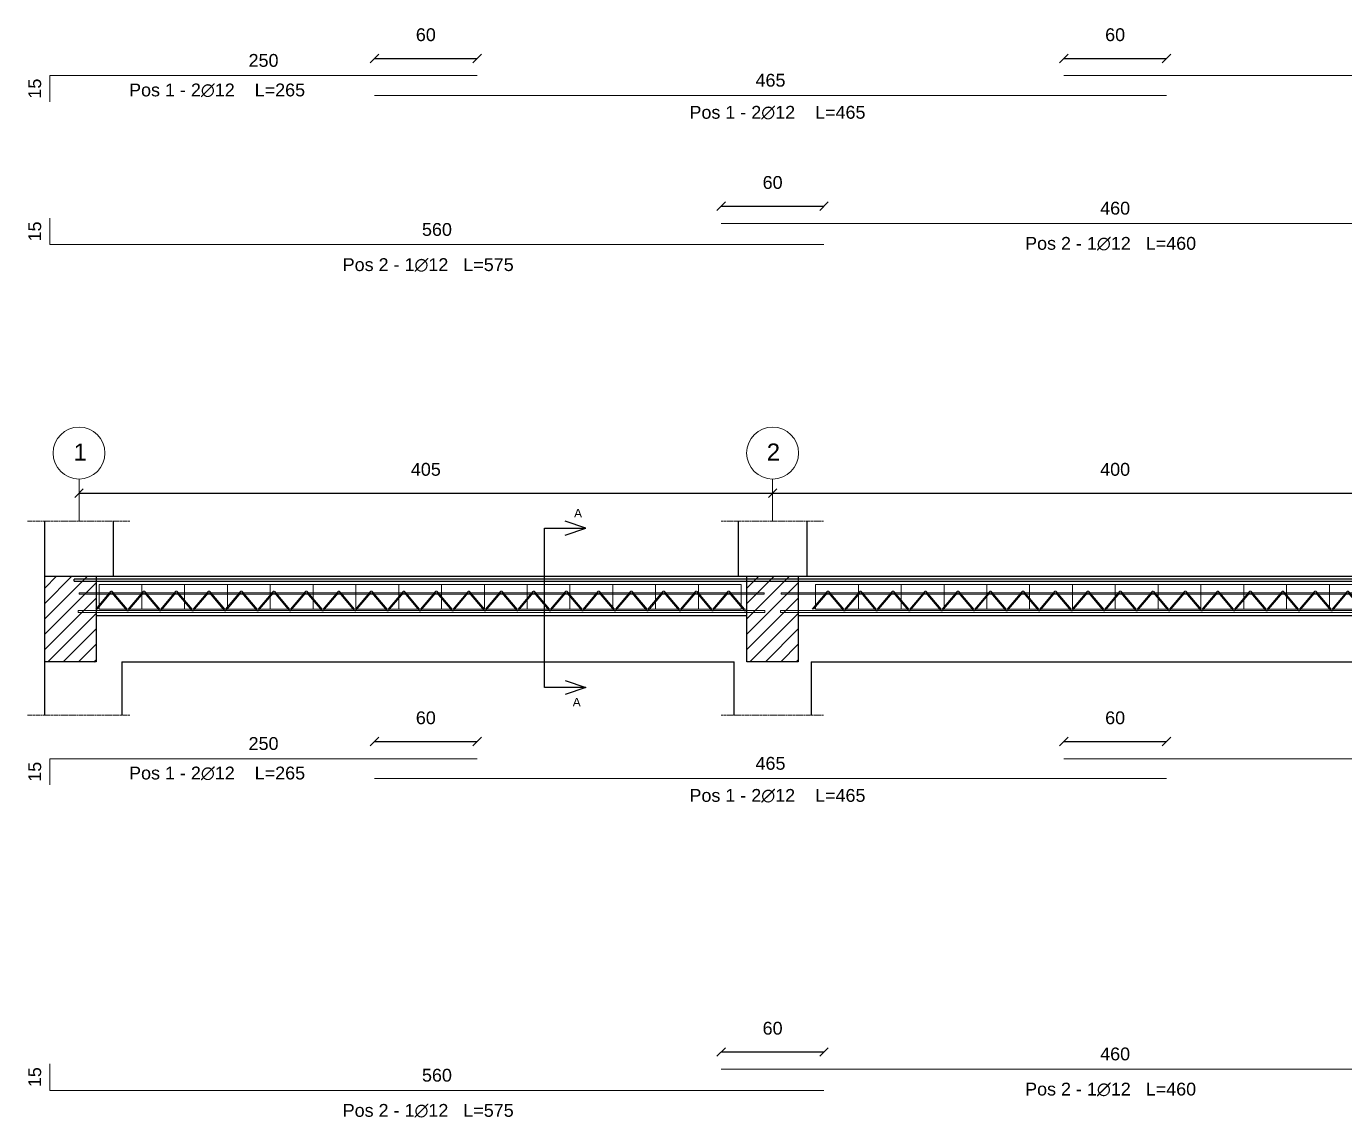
# Model space of a CAD drawing. Header units: millimetres. Extents: x -455371 to 117772, y -78417 to 116564.
# Drawn here: x -169011 to -161313, y -70304 to -63929 of the extents above; entities that cross this region are included whole.
import ezdxf

# ---------------------------------------------------------------- set-up
doc = ezdxf.new("R2010")
doc.units = ezdxf.units.MM
doc.linetypes.add('ACAD_ISO02W100', pattern=[15, 12, -3])
doc.layers.get('0').update_dxf_attribs({"color": 255})
for name, color, linetype, lineweight in [('armature', 5, 'Continuous', 18), ('Cls', 7, 'Continuous', 25), ('fili fissi', 210, 'Continuous', 18), ('quote', 5, 'Continuous', 15), ('Scritte', 7, 'Continuous', 15), ('tratteggio 1 a 50', 230, 'ACAD_ISO02W100', 15), ('TRAV.PIGN.TELAIO', 30, 'Continuous', 15)]:
    doc.layers.add(name, color=color, linetype=linetype, lineweight=lineweight)
doc.layers.add('RETINI', color=253, linetype='Continuous')
doc.layers.add('SEZIONI', color=5, linetype='Continuous')
doc.styles.get("Standard").update_dxf_attribs({"font": 'arial.ttf'})
doc.dimstyles.new('per distinte 1 a 50', dxfattribs={"dimtxt": 75, "dimasz": 150, "dimexe": 0.18, "dimexo": 250, "dimgap": 50, "dimtad": 1, "dimdec": 0, "dimlfac": 0.1, "dimzin": 0, "dimdsep": 46, "dimtxsty": 'Standard', "dimblk": 'NONE', "dimcen": 0, "dimse1": 1, "dimse2": 1, "dimsd1": 1, "dimsd2": 1, "dimadec": 0, "dimazin": 0, "dimtfac": 1, "dimtdec": 0, "dimtix": 1, "dimtofl": 0, "dimtmove": 0, "dimatfit": 3, "dimldrblk": 'NONE', "dimfxl": 250, "dimfxlon": 1, "dimtolj": 1, "dimtzin": 0, "dimarcsym": 2})
doc.dimstyles.new('scala1 a 50', dxfattribs={"dimtxt": 75, "dimasz": 50, "dimexe": 0.18, "dimexo": 250, "dimgap": 100, "dimtad": 2, "dimdec": 0, "dimlfac": 0.1, "dimzin": 0, "dimdsep": 46, "dimtxsty": 'Standard', "dimblk": 'OBLIQUE', "dimcen": -100, "dimadec": 0, "dimazin": 0, "dimtfac": 1, "dimtdec": 0, "dimtofl": 0, "dimtmove": 0, "dimatfit": 3, "dimfxl": 250, "dimfxlon": 1, "dimtolj": 1, "dimtzin": 0, "dimarcsym": 0})

# ---------------------------------------------------------------- blocks, each defined once
blk = doc.blocks.new('*U1937')
at = {"layer": 'armature'}
for p, q in [((-98.8, -47.8), (-11.5, 55.1)), ((-90.9, -47.8), (-9.8, 47.8)), ((77.2, -47.8), (-3.9, 47.8)), ((-3.9, 47.8), (83.4, -55.1)), ((85.1, -47.8), (-2.3, 55.1)), ((3.9, 47.8), (85.1, -47.8)), ((85.1, -47.8), (90.9, -47.8))]:
    blk.add_line(p, q, dxfattribs=at)
blk.add_lwpolyline([(92.6, -55.1), (98.8, -47.8)], dxfattribs=at)
for centre, start, end in [((-6.9, 51.2), 40.32992, 139.67008), ((88, -51.2), 220.32992, 319.67008)]:
    blk.add_arc(centre, 6.02, start, end, dxfattribs=at)
blk = doc.blocks.new('*U1938')
at = {"layer": 'Cls', "color": 0, "linetype": 'ByBlock', "lineweight": -2, "transparency": 16777216}
for p in [(0, 0), (189.7, 0), (379.4, 0), (569.1, 0), (758.8, 0), (948.5, 0), (1138.2, 0), (1327.9, 0), (1517.6, 0), (1707.3, 0), (1897, 0), (2086.7, 0), (2276.4, 0), (2466.1, 0), (2655.8, 0), (2845.5, 0), (3035.2, 0), (3224.9, 0), (3414.6, 0), (3604.3, 0)]:
    blk.add_blockref('*U1937', p, dxfattribs=at)
blk = doc.blocks.new('*U1939')
at = {"layer": 'TRAV.PIGN.TELAIO'}
blk.add_lwpolyline([(125, 72.5), (125, -72.5), (-125, -72.5), (-125, 72.5)], close=True, dxfattribs=at)
blk = doc.blocks.new('*U1940')
at = {"layer": 'Cls', "color": 0, "linetype": 'ByBlock', "lineweight": -2, "transparency": 16777216}
for p in [(0, 0), (250, 0), (500, 0), (750, 0), (1000, 0), (1250, 0), (1500, 0), (1750, 0), (2000, 0), (2250, 0), (2500, 0), (2750, 0), (3000, 0), (3250, 0), (3500, 0)]:
    blk.add_blockref('*U1939', p, dxfattribs=at)
blk = doc.blocks.new('*U1951')
at = {"layer": 'armature'}
for p, q in [((-98.8, -47.8), (-11.5, 55.1)), ((-90.9, -47.8), (-9.8, 47.8)), ((77.2, -47.8), (-3.9, 47.8)), ((-3.9, 47.8), (83.4, -55.1)), ((85.1, -47.8), (-2.3, 55.1)), ((3.9, 47.8), (85.1, -47.8)), ((85.1, -47.8), (90.9, -47.8))]:
    blk.add_line(p, q, dxfattribs=at)
blk.add_lwpolyline([(92.6, -55.1), (98.8, -47.8)], dxfattribs=at)
for centre, start, end in [((-6.9, 51.2), 40.32992, 139.67008), ((88, -51.2), 220.32992, 319.67008)]:
    blk.add_arc(centre, 6.02, start, end, dxfattribs=at)
blk = doc.blocks.new('*U1952')
at = {"layer": 'Cls', "color": 0, "linetype": 'ByBlock', "lineweight": -2, "transparency": 16777216}
for p in [(0, 0), (189.7, 0), (379.4, 0), (569.1, 0), (758.8, 0), (948.5, 0), (1138.2, 0), (1327.9, 0), (1517.6, 0), (1707.3, 0), (1897, 0), (2086.7, 0), (2276.4, 0), (2466.1, 0), (2655.8, 0), (2845.5, 0), (3035.2, 0), (3224.9, 0), (3414.6, 0)]:
    blk.add_blockref('*U1951', p, dxfattribs=at)
blk = doc.blocks.new('*U1935')
at = {"layer": 'TRAV.PIGN.TELAIO'}
blk.add_lwpolyline([(125, 72.5), (125, -72.5), (-125, -72.5), (-125, 72.5)], close=True, dxfattribs=at)
blk = doc.blocks.new('*U1936')
at = {"layer": 'Cls', "color": 0, "linetype": 'ByBlock', "lineweight": -2, "transparency": 16777216}
for p in [(0, 0), (250, 0), (500, 0), (750, 0), (1000, 0), (1250, 0), (1500, 0), (1750, 0), (2000, 0), (2250, 0), (2500, 0), (2750, 0), (3000, 0), (3250, 0)]:
    blk.add_blockref('*U1935', p, dxfattribs=at)
blk = doc.blocks.new('*D1975')
at = {"layer": 'Defpoints', "color": 0, "transparency": 16777216}
for p in [(-168873.4, -68207), (-168873.4, -68207), (-168873.4, -68359.5)]:
    blk.add_point(p, dxfattribs=at)
at = {"layer": 'quote', "color": 0, "transparency": 16777216, "insert": (-168961.7, -68283.3), "char_height": 75, "attachment_point": 5, "rotation": 90}
blk.add_mtext('\\A1;15', dxfattribs=at)
blk = doc.blocks.new('_None')
blk = doc.blocks.new('*D1976')
at = {"layer": 'Defpoints', "color": 0, "transparency": 16777216}
for p in [(-168873.4, -68207), (-166378.4, -68207), (-166378.4, -68207)]:
    blk.add_point(p, dxfattribs=at)
at = {"layer": 'quote', "color": 0, "transparency": 16777216, "insert": (-167625.9, -68118.8), "char_height": 75, "attachment_point": 5}
blk.add_mtext('\\A1;250', dxfattribs=at)
blk = doc.blocks.new('_Oblique')
at = {"color": 0, "linetype": 'ByBlock', "lineweight": -2}
blk.add_line((-0.5, -0.5), (0.5, 0.5), dxfattribs=at)
blk = doc.blocks.new('*D1977')
at = {"layer": 'Defpoints', "color": 0, "transparency": 16777216}
for p in [(-166378.4, -68106.8), (-166978.4, -68207), (-166378.4, -68207)]:
    blk.add_point(p, dxfattribs=at)
at = {"layer": 'quote', "color": 0, "lineweight": -2, "transparency": 16777216}
for p, q in [((-166978.4, -68106.8), (-166978.4, -68106.6)), ((-166978.4, -68106.8), (-166378.4, -68106.8)), ((-166378.4, -68106.8), (-166378.4, -68106.6))]:
    blk.add_line(p, q, dxfattribs=at)
at = {"layer": 'quote', "color": 0, "lineweight": -2, "transparency": 16777216, "xscale": 50, "yscale": 50, "zscale": 50, "rotation": 180}
blk.add_blockref('_Oblique', (-166978.4, -68106.8), dxfattribs=at)
at = {"layer": 'quote', "color": 0, "lineweight": -2, "transparency": 16777216, "xscale": 50, "yscale": 50, "zscale": 50}
blk.add_blockref('_Oblique', (-166378.4, -68106.8), dxfattribs=at)
at = {"layer": 'quote', "color": 0, "transparency": 16777216, "insert": (-166678.4, -67968.5), "char_height": 75, "attachment_point": 5}
blk.add_mtext('\\A1;60', dxfattribs=at)
blk = doc.blocks.new('*D1978')
at = {"layer": 'Defpoints', "color": 0, "transparency": 16777216}
for p in [(-162353.4, -68106.8), (-162953.4, -68207), (-162353.4, -68207)]:
    blk.add_point(p, dxfattribs=at)
at = {"layer": 'quote', "color": 0, "lineweight": -2, "transparency": 16777216}
for p, q in [((-162953.4, -68106.8), (-162953.4, -68106.6)), ((-162953.4, -68106.8), (-162353.4, -68106.8)), ((-162353.4, -68106.8), (-162353.4, -68106.6))]:
    blk.add_line(p, q, dxfattribs=at)
at = {"layer": 'quote', "color": 0, "lineweight": -2, "transparency": 16777216, "xscale": 50, "yscale": 50, "zscale": 50, "rotation": 180}
blk.add_blockref('_Oblique', (-162953.4, -68106.8), dxfattribs=at)
at = {"layer": 'quote', "color": 0, "lineweight": -2, "transparency": 16777216, "xscale": 50, "yscale": 50, "zscale": 50}
blk.add_blockref('_Oblique', (-162353.4, -68106.8), dxfattribs=at)
at = {"layer": 'quote', "color": 0, "transparency": 16777216, "insert": (-162653.4, -67968.5), "char_height": 75, "attachment_point": 5}
blk.add_mtext('\\A1;60', dxfattribs=at)
blk = doc.blocks.new('*D1970')
at = {"layer": 'Defpoints', "color": 0, "transparency": 16777216}
for p in [(-164353.4, -69920.3), (-164953.4, -70020.5), (-164353.4, -70144.9)]:
    blk.add_point(p, dxfattribs=at)
at = {"layer": 'quote', "color": 0, "lineweight": -2, "transparency": 16777216}
for p, q in [((-164953.4, -69920.3), (-164953.4, -69920.1)), ((-164953.4, -69920.3), (-164353.4, -69920.3)), ((-164353.4, -69920.3), (-164353.4, -69920.1))]:
    blk.add_line(p, q, dxfattribs=at)
at = {"layer": 'quote', "color": 0, "lineweight": -2, "transparency": 16777216, "xscale": 50, "yscale": 50, "zscale": 50, "rotation": 180}
blk.add_blockref('_Oblique', (-164953.4, -69920.3), dxfattribs=at)
at = {"layer": 'quote', "color": 0, "lineweight": -2, "transparency": 16777216, "xscale": 50, "yscale": 50, "zscale": 50}
blk.add_blockref('_Oblique', (-164353.4, -69920.3), dxfattribs=at)
at = {"layer": 'quote', "color": 0, "transparency": 16777216, "insert": (-164653.4, -69782), "char_height": 75, "attachment_point": 5}
blk.add_mtext('\\A1;60', dxfattribs=at)
blk = doc.blocks.new('*D1971')
at = {"layer": 'Defpoints', "color": 0, "transparency": 16777216}
for p in [(-166978.4, -68322.9), (-162353.4, -68322.9), (-162353.4, -68322.9)]:
    blk.add_point(p, dxfattribs=at)
at = {"layer": 'quote', "color": 0, "transparency": 16777216, "insert": (-164665.9, -68234.6), "char_height": 75, "attachment_point": 5}
blk.add_mtext('\\A1;465', dxfattribs=at)
blk = doc.blocks.new('*D1972')
at = {"layer": 'Defpoints', "color": 0, "transparency": 16777216}
for p in [(-162953.4, -68207), (-157603.4, -68207), (-157603.4, -68207)]:
    blk.add_point(p, dxfattribs=at)
at = {"layer": 'quote', "color": 0, "transparency": 16777216, "insert": (-160278.4, -68118.7), "char_height": 75, "attachment_point": 5}
blk.add_mtext('\\A1;535', dxfattribs=at)
blk = doc.blocks.new('*D1983')
at = {"layer": 'Defpoints', "color": 0, "transparency": 16777216}
for p in [(-168873.4, -69990.3), (-168873.4, -69990.3), (-168873.4, -70144.9)]:
    blk.add_point(p, dxfattribs=at)
at = {"layer": 'quote', "color": 0, "transparency": 16777216, "insert": (-168961.7, -70067.6), "char_height": 75, "attachment_point": 5, "rotation": 90}
blk.add_mtext('\\A1;15', dxfattribs=at)
blk = doc.blocks.new('*D1984')
at = {"layer": 'Defpoints', "color": 0, "transparency": 16777216}
for p in [(-168873.4, -70144.9), (-164353.4, -70144.9), (-164353.4, -70144.9)]:
    blk.add_point(p, dxfattribs=at)
at = {"layer": 'quote', "color": 0, "transparency": 16777216, "insert": (-166613.4, -70056.6), "char_height": 75, "attachment_point": 5}
blk.add_mtext('\\A1;560', dxfattribs=at)
blk = doc.blocks.new('*D1985')
at = {"layer": 'Defpoints', "color": 0, "transparency": 16777216}
for p in [(-164953.4, -70020.5), (-160353.4, -70020.5), (-160353.4, -70020.5)]:
    blk.add_point(p, dxfattribs=at)
at = {"layer": 'quote', "color": 0, "transparency": 16777216, "insert": (-162653.4, -69932.3), "char_height": 75, "attachment_point": 5}
blk.add_mtext('\\A1;460', dxfattribs=at)
blk = doc.blocks.new('*D1990')
at = {"layer": 'Defpoints', "color": 0, "transparency": 16777216}
for p in [(-168873.4, -64216.4), (-168873.4, -64216.4), (-168873.4, -64368.9)]:
    blk.add_point(p, dxfattribs=at)
at = {"layer": 'quote', "color": 0, "transparency": 16777216, "insert": (-168961.7, -64292.6), "char_height": 75, "attachment_point": 5, "rotation": 90}
blk.add_mtext('\\A1;15', dxfattribs=at)
blk = doc.blocks.new('*D1991')
at = {"layer": 'Defpoints', "color": 0, "transparency": 16777216}
for p in [(-168873.4, -64216.4), (-166378.4, -64216.4), (-166378.4, -64216.4)]:
    blk.add_point(p, dxfattribs=at)
at = {"layer": 'quote', "color": 0, "transparency": 16777216, "insert": (-167625.9, -64128.1), "char_height": 75, "attachment_point": 5}
blk.add_mtext('\\A1;250', dxfattribs=at)
blk = doc.blocks.new('*D1992')
at = {"layer": 'Defpoints', "color": 0, "transparency": 16777216}
for p in [(-166378.4, -64116.2), (-166978.4, -64216.4), (-166378.4, -64216.4)]:
    blk.add_point(p, dxfattribs=at)
at = {"layer": 'quote', "color": 0, "lineweight": -2, "transparency": 16777216}
for p, q in [((-166978.4, -64116.2), (-166978.4, -64116)), ((-166978.4, -64116.2), (-166378.4, -64116.2)), ((-166378.4, -64116.2), (-166378.4, -64116))]:
    blk.add_line(p, q, dxfattribs=at)
at = {"layer": 'quote', "color": 0, "lineweight": -2, "transparency": 16777216, "xscale": 50, "yscale": 50, "zscale": 50, "rotation": 180}
blk.add_blockref('_Oblique', (-166978.4, -64116.2), dxfattribs=at)
at = {"layer": 'quote', "color": 0, "lineweight": -2, "transparency": 16777216, "xscale": 50, "yscale": 50, "zscale": 50}
blk.add_blockref('_Oblique', (-166378.4, -64116.2), dxfattribs=at)
at = {"layer": 'quote', "color": 0, "transparency": 16777216, "insert": (-166678.4, -63977.9), "char_height": 75, "attachment_point": 5}
blk.add_mtext('\\A1;60', dxfattribs=at)
blk = doc.blocks.new('*D1993')
at = {"layer": 'Defpoints', "color": 0, "transparency": 16777216}
for p in [(-162353.4, -64116.2), (-162953.4, -64216.4), (-162353.4, -64216.4)]:
    blk.add_point(p, dxfattribs=at)
at = {"layer": 'quote', "color": 0, "lineweight": -2, "transparency": 16777216}
for p, q in [((-162953.4, -64116.2), (-162953.4, -64116)), ((-162953.4, -64116.2), (-162353.4, -64116.2)), ((-162353.4, -64116.2), (-162353.4, -64116))]:
    blk.add_line(p, q, dxfattribs=at)
at = {"layer": 'quote', "color": 0, "lineweight": -2, "transparency": 16777216, "xscale": 50, "yscale": 50, "zscale": 50, "rotation": 180}
blk.add_blockref('_Oblique', (-162953.4, -64116.2), dxfattribs=at)
at = {"layer": 'quote', "color": 0, "lineweight": -2, "transparency": 16777216, "xscale": 50, "yscale": 50, "zscale": 50}
blk.add_blockref('_Oblique', (-162353.4, -64116.2), dxfattribs=at)
at = {"layer": 'quote', "color": 0, "transparency": 16777216, "insert": (-162653.4, -63977.9), "char_height": 75, "attachment_point": 5}
blk.add_mtext('\\A1;60', dxfattribs=at)
blk = doc.blocks.new('*D1996')
at = {"layer": 'Defpoints', "color": 0, "transparency": 16777216}
for p in [(-164353.4, -64979.4), (-164953.4, -65079.7), (-164353.4, -65204)]:
    blk.add_point(p, dxfattribs=at)
at = {"layer": 'quote', "color": 0, "lineweight": -2, "transparency": 16777216}
for p, q in [((-164953.4, -64979.4), (-164953.4, -64979.3)), ((-164953.4, -64979.4), (-164353.4, -64979.4)), ((-164353.4, -64979.4), (-164353.4, -64979.3))]:
    blk.add_line(p, q, dxfattribs=at)
at = {"layer": 'quote', "color": 0, "lineweight": -2, "transparency": 16777216, "xscale": 50, "yscale": 50, "zscale": 50, "rotation": 180}
blk.add_blockref('_Oblique', (-164953.4, -64979.4), dxfattribs=at)
at = {"layer": 'quote', "color": 0, "lineweight": -2, "transparency": 16777216, "xscale": 50, "yscale": 50, "zscale": 50}
blk.add_blockref('_Oblique', (-164353.4, -64979.4), dxfattribs=at)
at = {"layer": 'quote', "color": 0, "transparency": 16777216, "insert": (-164653.4, -64841.2), "char_height": 75, "attachment_point": 5}
blk.add_mtext('\\A1;60', dxfattribs=at)
blk = doc.blocks.new('*D1997')
at = {"layer": 'Defpoints', "color": 0, "transparency": 16777216}
for p in [(-166978.4, -64332.2), (-162353.4, -64332.2), (-162353.4, -64332.2)]:
    blk.add_point(p, dxfattribs=at)
at = {"layer": 'quote', "color": 0, "transparency": 16777216, "insert": (-164665.9, -64244), "char_height": 75, "attachment_point": 5}
blk.add_mtext('\\A1;465', dxfattribs=at)
blk = doc.blocks.new('*D1998')
at = {"layer": 'Defpoints', "color": 0, "transparency": 16777216}
for p in [(-162953.4, -64216.4), (-157603.4, -64216.4), (-157603.4, -64216.4)]:
    blk.add_point(p, dxfattribs=at)
at = {"layer": 'quote', "color": 0, "transparency": 16777216, "insert": (-160278.4, -64128.1), "char_height": 75, "attachment_point": 5}
blk.add_mtext('\\A1;535', dxfattribs=at)
blk = doc.blocks.new('*D2005')
at = {"layer": 'Defpoints', "color": 0, "transparency": 16777216}
for p in [(-168873.4, -65049.4), (-168873.4, -65049.4), (-168873.4, -65204)]:
    blk.add_point(p, dxfattribs=at)
at = {"layer": 'quote', "color": 0, "transparency": 16777216, "insert": (-168961.7, -65126.7), "char_height": 75, "attachment_point": 5, "rotation": 90}
blk.add_mtext('\\A1;15', dxfattribs=at)
blk = doc.blocks.new('*D2006')
at = {"layer": 'Defpoints', "color": 0, "transparency": 16777216}
for p in [(-168873.4, -65204), (-164353.4, -65204), (-164353.4, -65204)]:
    blk.add_point(p, dxfattribs=at)
at = {"layer": 'quote', "color": 0, "transparency": 16777216, "insert": (-166613.4, -65115.7), "char_height": 75, "attachment_point": 5}
blk.add_mtext('\\A1;560', dxfattribs=at)
blk = doc.blocks.new('*D2007')
at = {"layer": 'Defpoints', "color": 0, "transparency": 16777216}
for p in [(-164953.4, -65079.7), (-160353.4, -65079.7), (-160353.4, -65079.7)]:
    blk.add_point(p, dxfattribs=at)
at = {"layer": 'quote', "color": 0, "transparency": 16777216, "insert": (-162653.4, -64991.4), "char_height": 75, "attachment_point": 5}
blk.add_mtext('\\A1;460', dxfattribs=at)
blk = doc.blocks.new('*D3450')
at = {"layer": 'Defpoints', "color": 0, "transparency": 16777216}
for p in [(-164653.4, -66655.4), (-168703.4, -66819.9), (-164653.4, -66819.9)]:
    blk.add_point(p, dxfattribs=at)
at = {"layer": 'quote', "color": 0, "lineweight": -2, "transparency": 16777216}
for p, q in [((-168703.4, -66655.4), (-168703.4, -66655.2)), ((-168703.4, -66655.4), (-164653.4, -66655.4)), ((-164653.4, -66655.4), (-164653.4, -66655.2))]:
    blk.add_line(p, q, dxfattribs=at)
at = {"layer": 'quote', "color": 0, "lineweight": -2, "transparency": 16777216, "xscale": 50, "yscale": 50, "zscale": 50, "rotation": 180}
blk.add_blockref('_Oblique', (-168703.4, -66655.4), dxfattribs=at)
at = {"layer": 'quote', "color": 0, "lineweight": -2, "transparency": 16777216, "xscale": 50, "yscale": 50, "zscale": 50}
blk.add_blockref('_Oblique', (-164653.4, -66655.4), dxfattribs=at)
at = {"layer": 'quote', "color": 0, "transparency": 16777216, "insert": (-166678.4, -66517.1), "char_height": 75, "attachment_point": 5}
blk.add_mtext('\\A1;405', dxfattribs=at)
blk = doc.blocks.new('*D3451')
at = {"layer": 'Defpoints', "color": 0, "transparency": 16777216}
for p in [(-160653.4, -66655.4), (-164653.4, -66819.9), (-160653.4, -66819.9)]:
    blk.add_point(p, dxfattribs=at)
at = {"layer": 'quote', "color": 0, "lineweight": -2, "transparency": 16777216}
for p, q in [((-164653.4, -66655.4), (-164653.4, -66655.2)), ((-164653.4, -66655.4), (-160653.4, -66655.4)), ((-160653.4, -66655.4), (-160653.4, -66655.2))]:
    blk.add_line(p, q, dxfattribs=at)
at = {"layer": 'quote', "color": 0, "lineweight": -2, "transparency": 16777216, "xscale": 50, "yscale": 50, "zscale": 50, "rotation": 180}
blk.add_blockref('_Oblique', (-164653.4, -66655.4), dxfattribs=at)
at = {"layer": 'quote', "color": 0, "lineweight": -2, "transparency": 16777216, "xscale": 50, "yscale": 50, "zscale": 50}
blk.add_blockref('_Oblique', (-160653.4, -66655.4), dxfattribs=at)
at = {"layer": 'quote', "color": 0, "transparency": 16777216, "insert": (-162653.4, -66517.1), "char_height": 75, "attachment_point": 5}
blk.add_mtext('\\A1;400', dxfattribs=at)

msp = doc.modelspace()

# ---------------------------------------------------------------- hatches: boundary and pattern name
at = {"layer": 'RETINI'}
h = msp.add_hatch(dxfattribs=at)
h.set_pattern_fill('ANSI31', color=256, scale=20)
h.set_pattern_definition([(45, (-47582.05, -4080.984), (-44.90128, 44.90128), [])])
h.paths.add_polyline_path([(-168603.4, -67141.4), (-168903.4, -67141.4), (-168903.4, -67641.4), (-168603.4, -67641.4)])
h = msp.add_hatch(dxfattribs=at)
h.set_pattern_fill('ANSI31', color=256, scale=20)
h.set_pattern_definition([(45, (-43482.05, -4080.984), (-44.90128, 44.90128), [])])
h.paths.add_polyline_path([(-164803.4, -67641.4), (-164503.4, -67641.4), (-164503.4, -67141.4), (-164803.4, -67141.4)])

# ---------------------------------------------------------------- linework, layer by layer
at = {"layer": 'armature'}
for points in [[(-168873.4, -64368.9), (-168873.4, -64216.4), (-168503.4, -64216.4), (-166678.4, -64216.4), (-166378.4, -64216.4)], [(-162953.4, -64216.4), (-162653.4, -64216.4), (-157903.4, -64216.4), (-157603.4, -64216.4)], [(-162353.4, -64332.2), (-162653.4, -64332.2), (-166978.4, -64332.2)], [(-168873.4, -65049.4), (-168873.4, -65204), (-168503.4, -65204), (-166678.4, -65204), (-164353.4, -65204), (-164353.4, -65204), (-164353.4, -65204)], [(-160353.4, -65079.7), (-164953.4, -65079.7)], [(-168603.4, -67341.2), (-168707.8, -67341.2), (-168707.8, -67353.2), (-168603.4, -67353.2), (-164699.1, -67353.2), (-164699.1, -67341.2), (-164803.4, -67341.2), (-168703.4, -67341.2)], [(-164503.4, -67341.2), (-164607.8, -67341.2), (-164607.8, -67353.2), (-164503.4, -67353.2), (-160681.6, -67353.2), (-160681.6, -67341.2), (-160703.4, -67341.2), (-164603.4, -67341.2)], [(-168873.4, -68359.5), (-168873.4, -68207), (-168503.4, -68207), (-166678.4, -68207), (-166378.4, -68207)], [(-162953.4, -68207), (-162653.4, -68207), (-157903.4, -68207), (-157603.4, -68207)], [(-162353.4, -68322.9), (-162653.4, -68322.9), (-166978.4, -68322.9)], [(-168873.4, -69990.3), (-168873.4, -70144.9), (-168503.4, -70144.9), (-166678.4, -70144.9), (-164353.4, -70144.9), (-164353.4, -70144.9), (-164353.4, -70144.9)], [(-160353.4, -70020.5), (-164953.4, -70020.5)]]:
    msp.add_lwpolyline(points, dxfattribs=at)
at = {"layer": 'armature', "ltscale": 0.1}
for points in [[(-168703.4, -67238), (-164703.4, -67238), (-164703.4, -67245), (-168703.4, -67245)], [(-164603.4, -67238), (-160693, -67238), (-160693, -67245), (-164603.4, -67245)]]:
    msp.add_lwpolyline(points, close=True, dxfattribs=at)
at = {"layer": 'Cls'}
for p, q in [((-165744.6, -66860.5), (-165864.2, -66820.1)), ((-165864.2, -66900.9), (-165744.6, -66860.5)), ((-165864.2, -67750.3), (-165744.6, -67790.6)), ((-165744.6, -67790.6), (-165864.2, -67831))]:
    msp.add_line(p, q, dxfattribs=at)
for points in [[(-168903.4, -67952.3), (-168903.4, -66819.9)], [(-168503.4, -66819.9), (-168503.4, -67141.4)], [(-165744.6, -67790.6), (-165986.4, -67790.6), (-165986.4, -66860.5), (-165986.4, -66860.5), (-165744.6, -66860.5)], [(-164853.4, -67141.4), (-164853.4, -66819.9)], [(-164453.4, -66819.9), (-164453.4, -67141.4)], [(-168903.4, -67141.4), (-168603.4, -67141.4), (-168603.4, -67641.4), (-168903.4, -67641.4), (-168903.4, -67141.4)], [(-168603.4, -67141.4), (-164803.4, -67141.4)], [(-164803.4, -67141.4), (-164503.4, -67141.4), (-164503.4, -67641.4), (-164803.4, -67641.4), (-164803.4, -67141.4)], [(-164503.4, -67141.4), (-160799.2, -67141.4)], [(-164803.4, -67371.6), (-168483.2, -67371.6), (-168603.4, -67371.6)], [(-160799.2, -67371.6), (-164383.2, -67371.6), (-164503.4, -67371.6)], [(-168453.4, -67641.4), (-168453.4, -67952.3)], [(-168453.4, -67641.4), (-166653.4, -67641.4), (-164878.4, -67641.4)], [(-164878.4, -67952.3), (-164878.4, -67641.4)], [(-164428.4, -67641.4), (-160878.4, -67641.4)], [(-164428.4, -67641.4), (-164428.4, -67952.3)]]:
    msp.add_lwpolyline(points, dxfattribs=at)
at = {"layer": 'fili fissi'}
for points in [[(-168703.4, -66819.9), (-168703.4, -66573.2)], [(-164653.4, -66819.9), (-164653.4, -66573.2)]]:
    msp.add_lwpolyline(points, dxfattribs=at)
for centre in [(-168703.4, -66421.6), (-164653.4, -66421.6)]:
    msp.add_circle(centre, 151.6, dxfattribs=at)
at = {"layer": 'SEZIONI'}
for points in [[(-168732, -67170.2), (-168732, -67158.2)], [(-168732, -67170.2), (-151002.1, -67170.2), (-151002.1, -67158.2), (-168732, -67158.2)]]:
    msp.add_lwpolyline(points, dxfattribs=at)
at = {"layer": 'tratteggio 1 a 50'}
for points in [[(-169003.4, -66819.9), (-168403.4, -66819.9)], [(-164953.4, -66819.9), (-164353.4, -66819.9)], [(-169003.4, -67952.3), (-168403.4, -67952.3)], [(-164953.4, -67952.3), (-164353.4, -67952.3)]]:
    msp.add_lwpolyline(points, dxfattribs=at)

# ---------------------------------------------------------------- block references
at = {"layer": 'Cls'}
for name, p in [('*U1940', (-168461.7, -67261.1)), ('*U1936', (-164277.5, -67261.1)), ('*U1938', (-168507.2, -67285.8)), ('*U1952', (-164323, -67285.8))]:
    msp.add_blockref(name, p, dxfattribs=at)

# ---------------------------------------------------------------- texts
at = {"layer": 'Scritte', "attachment_point": 1}
for s, width, heights, insert, char_height in [('Pos 1 - 2∅12    L=265', 1084.771, [0], (-168411.1, -64262.7), 75), ('Pos 1 - 2∅12    L=465', 1084.771, [0], (-165139, -64393.3), 75), ('Pos 2 - 1∅12   L=460', 1084.771, [0], (-163179, -65158.9), 75), ('Pos 2 - 1∅12   L=575', 1084.771, [0], (-167163.9, -65283.2), 75), ('1', 100, [92.1], (-168734.9, -66365.7), 100), ('2', 65.34, [0], (-164687.7, -66365.7), 100), ('A', 371.945, [0], (-165812.8, -66747.7), 50), ('A', 371.945, [0], (-165820.7, -67851.6), 50), ('Pos 1 - 2∅12    L=265', 1084.771, [0], (-168411.1, -68253.3), 75), ('Pos 1 - 2∅12    L=465', 1084.771, [0], (-165139, -68384), 75), ('Pos 2 - 1∅12   L=460', 1084.771, [0], (-163179, -70099.7), 75), ('Pos 2 - 1∅12   L=575', 1084.771, [0], (-167163.9, -70224.1), 75)]:
    msp.add_mtext_dynamic_manual_height_columns(s, width=width, gutter_width=12.5, heights=heights, dxfattribs=dict(at, insert=insert, char_height=char_height))

# ---------------------------------------------------------------- dimensions: what is measured, and where the dimension line sits
at = {"layer": 'quote'}
for base, p1, p2, dimstyle, picture, middle in [((-166378.4, -64116.2), (-166978.4, -64216.4), (-166378.4, -64216.4), 'scala1 a 50', '*D1992', (-166678.4, -63977.9)), ((-162353.4, -64116.2), (-162953.4, -64216.4), (-162353.4, -64216.4), 'scala1 a 50', '*D1993', (-162653.4, -63977.9)), ((-166378.4362365, -64216.3819707), (-168873.4362365, -64216.3819707), (-166378.4362365, -64216.3819707), 'per distinte 1 a 50', '*D1991', (-167625.9362365, -64128.0889966)), ((-157603.4, -64216.4), (-162953.4, -64216.4), (-157603.4, -64216.4), 'per distinte 1 a 50', '*D1998', (-160278.4, -64128.1)), ((-164353.4, -64979.4), (-164953.4, -65079.7), (-164353.4, -65204), 'scala1 a 50', '*D1996', (-164653.4, -64841.2)), ((-160353.4, -65079.7), (-164953.4, -65079.7), (-160353.4, -65079.7), 'per distinte 1 a 50', '*D2007', (-162653.4, -64991.4)), ((-164653.4, -66655.4), (-168703.4, -66819.9), (-164653.4, -66819.9), 'scala1 a 50', '*D3450', (-166678.4, -66517.1)), ((-166378.4, -68106.8), (-166978.4, -68207), (-166378.4, -68207), 'scala1 a 50', '*D1977', (-166678.4, -67968.5)), ((-162353.4, -68106.8), (-162953.4, -68207), (-162353.4, -68207), 'scala1 a 50', '*D1978', (-162653.4, -67968.5)), ((-166378.4362365, -68207.0437688), (-168873.4362365, -68207.0437688), (-166378.4362365, -68207.0437688), 'per distinte 1 a 50', '*D1976', (-167625.9362365, -68118.7507947)), ((-157603.4, -68207), (-162953.4, -68207), (-157603.4, -68207), 'per distinte 1 a 50', '*D1972', (-160278.4, -68118.7)), ((-164353.4, -69920.3), (-164953.4, -70020.5), (-164353.4, -70144.9), 'scala1 a 50', '*D1970', (-164653.4, -69782)), ((-160353.4, -70020.5), (-164953.4, -70020.5), (-160353.4, -70020.5), 'per distinte 1 a 50', '*D1985', (-162653.4, -69932.3))]:
    dim = msp.add_linear_dim(base=base, p1=p1, p2=p2, dimstyle=dimstyle, dxfattribs=at)
    dim.commit()
    dim.dimension.update_dxf_attribs({"geometry": picture, "text_midpoint": middle})
for base, p1, p2, text, picture, middle in [((-162353.4, -64332.2), (-166978.4, -64332.2), (-162353.4, -64332.2), '465', '*D1997', (-164665.9, -64244)), ((-164353.4, -65204), (-168873.4, -65204), (-164353.4, -65204), '560', '*D2006', (-166613.4, -65115.7)), ((-162353.4, -68322.9), (-166978.4, -68322.9), (-162353.4, -68322.9), '465', '*D1971', (-164665.9, -68234.6)), ((-164353.4, -70144.9), (-168873.4, -70144.9), (-164353.4, -70144.9), '560', '*D1984', (-166613.4, -70056.6))]:
    dim = msp.add_linear_dim(base=base, p1=p1, p2=p2, text=text, dimstyle='per distinte 1 a 50', dxfattribs=at)
    dim.commit()
    dim.dimension.update_dxf_attribs({"geometry": picture, "text_midpoint": middle})
for base, p1, p2, picture, middle in [((-168873.4, -64216.4), (-168873.4, -64368.9), (-168873.4, -64216.4), '*D1990', (-168961.7, -64292.6)), ((-168873.4, -65049.4), (-168873.4, -65204), (-168873.4, -65049.4), '*D2005', (-168961.7, -65126.7)), ((-168873.4, -68207), (-168873.4, -68359.5), (-168873.4, -68207), '*D1975', (-168961.7, -68283.3)), ((-168873.4, -69990.3), (-168873.4, -70144.9), (-168873.4, -69990.3), '*D1983', (-168961.7, -70067.6))]:
    dim = msp.add_linear_dim(base=base, p1=p1, p2=p2, angle=90, dimstyle='per distinte 1 a 50', dxfattribs=at)
    dim.commit()
    dim.dimension.update_dxf_attribs({"geometry": picture, "text_midpoint": middle})
dim = msp.add_linear_dim(base=(-160653.4, -66655.4), p1=(-164653.4, -66819.9), p2=(-160653.4, -66819.9), dimstyle='scala1 a 50', override={"dimtmove": 1}, dxfattribs=at)
dim.commit()
dim.dimension.update_dxf_attribs({"geometry": '*D3451', "text_midpoint": (-162653.4, -66517.1)})

doc.saveas('drawing.dxf')
